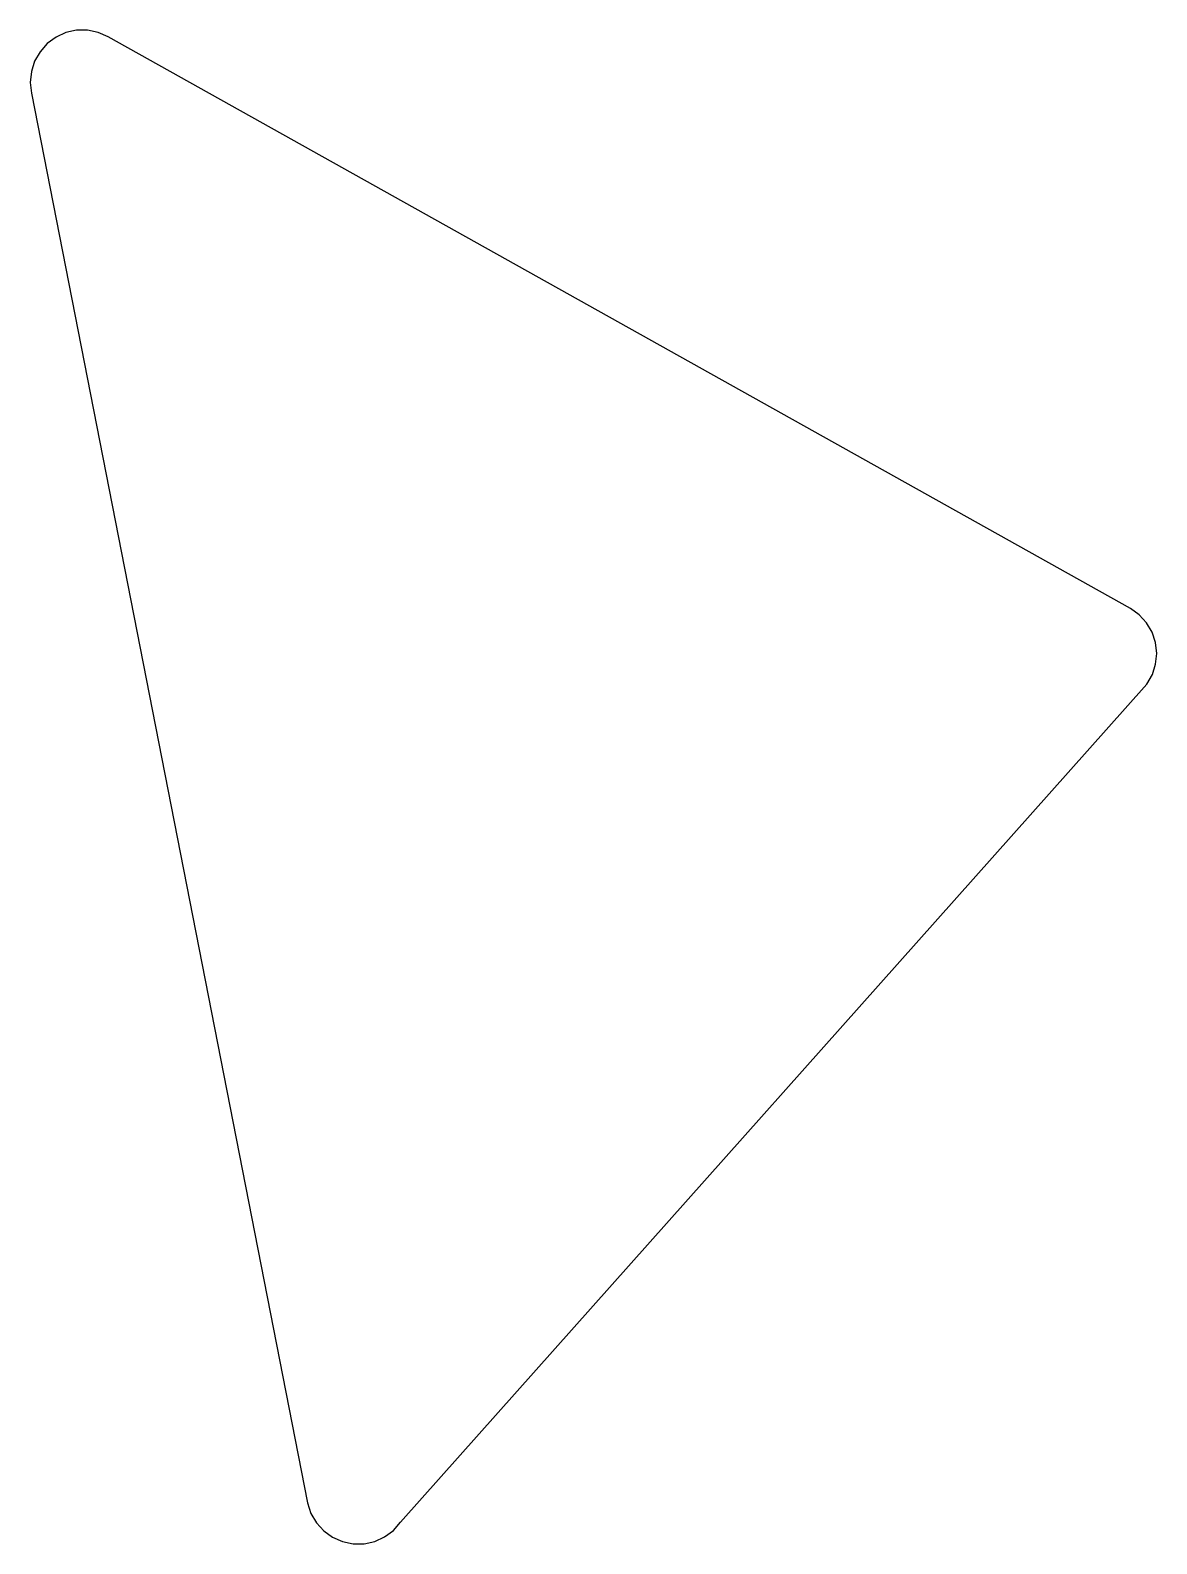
# Model space of a CAD drawing. Header units: metres. Extents: x -31 to 77, y -5 to 140.
import ezdxf

# ---------------------------------------------------------------- set-up
doc = ezdxf.new("R2010")
doc.units = ezdxf.units.M

msp = doc.modelspace()

# ---------------------------------------------------------------- linework, layer by layer
for p, q in [((-29.0233, 139.617), (-29.8656, 138.998)), ((-28.0707, 140.047), (-29.0233, 139.617)), ((-27.0494, 140.27), (-28.0707, 140.047)), ((-26.0041, 140.275), (-27.0494, 140.27)), ((-24.9805, 140.064), (-26.0041, 140.275)), ((-24.0233, 139.644), (-24.9805, 140.064)), ((74.1252, 84.7843), (-24.0233, 139.644)), ((-30.5609, 138.217), (-31.0786, 137.309)), ((-29.8656, 138.998), (-30.5609, 138.217)), ((-31.0786, 137.309), (-31.3963, 136.313)), ((-31.3963, 136.313), (-31.4999, 135.273)), ((-31.4999, 135.273), (-31.3851, 134.234)), ((-31.3851, 134.234), (-4.88506, -1.06587)), ((74.9742, 84.1745), (74.1252, 84.7843)), ((75.6778, 83.4015), (74.9742, 84.1745)), ((76.2053, 82.499), (75.6778, 83.4015)), ((76.5337, 81.5067), (76.2053, 82.499)), ((76.6485, 80.4677), (76.5337, 81.5067)), ((76.5449, 79.4276), (76.6485, 80.4677)), ((76.2272, 78.4317), (76.5449, 79.4276)), ((4.06085, -2.9171), (75.7094, 77.5237)), ((75.7094, 77.5237), (76.2272, 78.4317)), ((-4.88506, -1.06587), (-4.5567, -2.05824)), ((-4.5567, -2.05824), (-4.02919, -2.96066)), ((-4.02919, -2.96066), (-3.32559, -3.73367)), ((-3.32559, -3.73367), (-2.47664, -4.34352)), ((-2.47664, -4.34352), (-1.51945, -4.76352)), ((1.57066, -4.74689), (2.52327, -4.31659)), ((2.52327, -4.31659), (3.3656, -3.69765)), ((3.3656, -3.69765), (4.06085, -2.9171)), ((-1.51945, -4.76352), (-0.49585, -4.97534)), ((-0.49585, -4.97534), (0.54941, -4.96971)), ((0.54941, -4.96971), (1.57066, -4.74689))]:
    msp.add_line(p, q)

doc.saveas('drawing.dxf')
